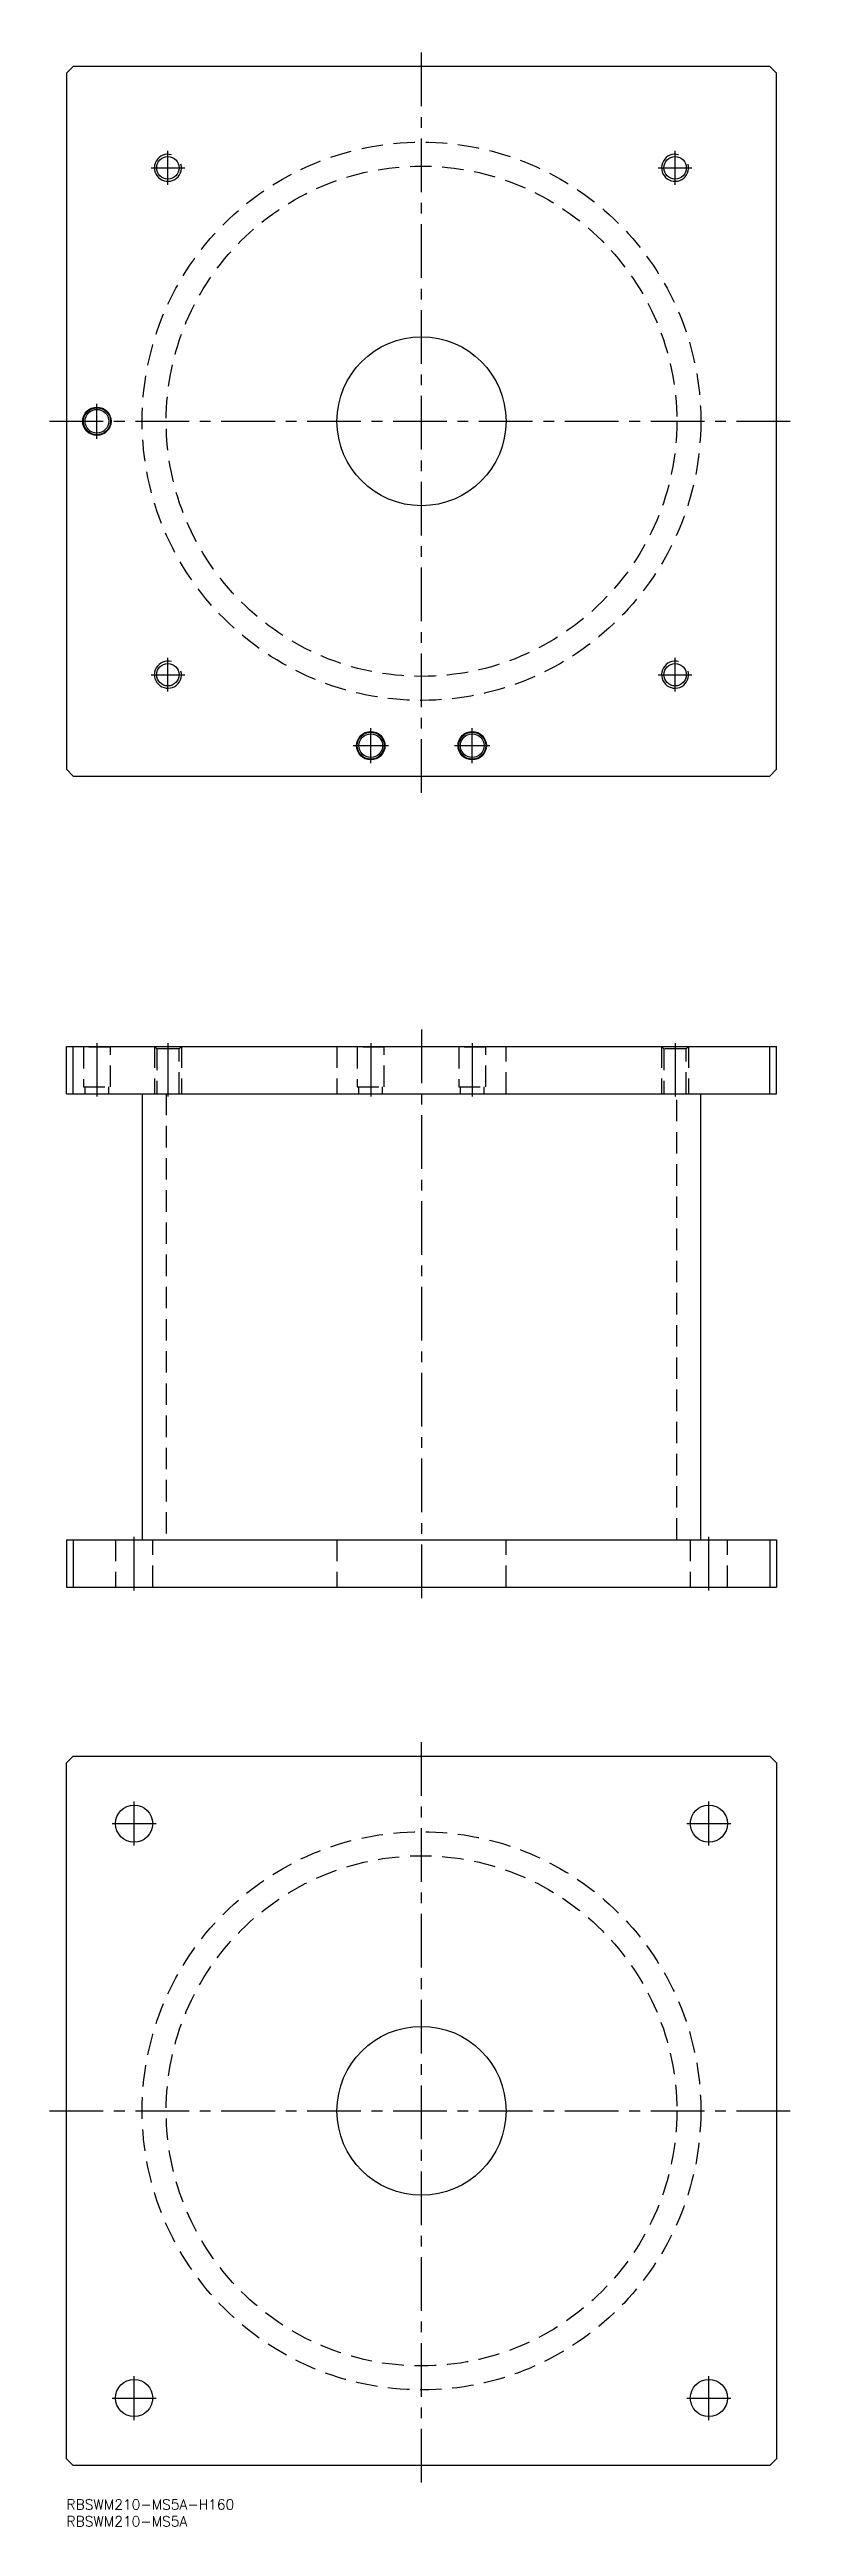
# Model space of a CAD drawing. Extents: x -5 to 215, y -8 to 725.
import ezdxf

# ---------------------------------------------------------------- set-up
doc = ezdxf.new("R2010")
doc.units = 0
doc.header["$LTSCALE"] = 0.5
doc.linetypes.add('CENTER', pattern=[50.8, 31.75, -6.35, 6.35, -6.35])
doc.linetypes.add('DASHED', pattern=[19.05, 12.7, -6.35])
for name, color, linetype in [('MSM_CENTER', 1, 'CENTER'), ('MSM_CONTINUOUS', 7, 'CONTINUOUS'), ('MSM_DASHED', 4, 'DASHED'), ('MSM_NARROW', 5, 'CONTINUOUS'), ('MSM_PART_NUMBER', 7, 'CONTINUOUS')]:
    doc.layers.add(name, color=color, linetype=linetype)
doc.styles.get("Standard").update_dxf_attribs({"font": 'txt.shx', "height": 3, "bigfont": 'bigfont.shx'})

msp = doc.modelspace()

# ---------------------------------------------------------------- linework, layer by layer
at = {"layer": 'MSM_CENTER'}
for p, q in [((105, 505), (105, 725)), ((25, 690), (35, 690)), ((30, 685), (30, 695)), ((175, 690), (185, 690)), ((180, 685), (180, 695)), ((9, 609.8), (9, 620.2)), ((-5, 615), (215, 615)), ((30, 535), (30, 545)), ((180, 535), (180, 545)), ((25, 540), (35, 540)), ((175, 540), (185, 540)), ((90, 513.8), (90, 524.2)), ((120, 513.8), (120, 524.2)), ((84.8, 519), (95.2, 519)), ((114.8, 519), (125.2, 519)), ((105, 435), (105, 265)), ((9, 431), (9, 415)), ((30, 431), (30, 415)), ((90, 431), (90, 415)), ((120, 431), (120, 415)), ((180, 431), (180, 415)), ((20, 269), (20, 285)), ((190, 269), (190, 285)), ((105, 5), (105, 225)), ((20, 193.5), (20, 206.5)), ((190, 193.5), (190, 206.5)), ((13.5, 200), (26.5, 200)), ((183.5, 200), (196.5, 200)), ((-5, 115), (215, 115)), ((13.5, 30), (26.5, 30)), ((20, 23.5), (20, 36.5)), ((183.5, 30), (196.5, 30)), ((190, 23.5), (190, 36.5))]:
    msp.add_line(p, q, dxfattribs=at)
at = {"layer": 'MSM_CONTINUOUS'}
for p, q in [((2, 720), (0, 718)), ((208, 720), (2, 720)), ((210, 718), (208, 720)), ((0, 718), (0, 512)), ((210, 512), (210, 718)), ((0, 512), (2, 510)), ((2, 510), (208, 510)), ((208, 510), (210, 512)), ((0, 416), (0, 430)), ((0, 430), (210, 430)), ((2, 416), (2, 430)), ((208, 416), (208, 430)), ((210, 416), (210, 430)), ((0, 416), (210, 416)), ((22.4, 416), (22.4, 284)), ((187.6, 284), (187.6, 416)), ((0, 284), (210, 284)), ((0, 284), (0, 270)), ((2, 284), (2, 270)), ((208, 284), (208, 270)), ((210, 284), (210, 270)), ((0, 270), (210, 270)), ((0, 218), (2, 220)), ((2, 220), (208, 220)), ((208, 220), (210, 218)), ((0, 12), (0, 218)), ((210, 218), (210, 12)), ((2, 10), (0, 12)), ((208, 10), (2, 10)), ((210, 12), (208, 10))]:
    msp.add_line(p, q, dxfattribs=at)
for centre, radius in [((30, 690), 3.32), ((180, 690), 3.32), ((105, 615), 25), ((9, 615), 4.2), ((9, 615), 4), ((9, 615), 3.5), ((30, 540), 3.32), ((180, 540), 3.32), ((90, 519), 4.2), ((90, 519), 4), ((90, 519), 3.5), ((120, 519), 4.2), ((120, 519), 4), ((120, 519), 3.5), ((20, 200), 5.5), ((190, 200), 5.5), ((105, 115), 25), ((20, 30), 5.5), ((190, 30), 5.5)]:
    msp.add_circle(centre, radius, dxfattribs=at)
at = {"layer": 'MSM_DASHED'}
for p, q in [((4.8, 430), (5, 429.8)), ((5, 429.8), (5, 418)), ((13, 429.8), (5, 429.8)), ((13, 429.8), (13.2, 430)), ((13, 418), (13, 429.8)), ((26, 430), (26.68, 429.32)), ((26, 430), (26, 416)), ((26.68, 429.32), (26.68, 416)), ((33.32, 429.32), (26.68, 429.32)), ((33.32, 429.32), (34, 430)), ((33.32, 416), (33.32, 429.32)), ((34, 430), (34, 416)), ((80, 430), (80, 416)), ((85.8, 430), (86, 429.8)), ((86, 429.8), (86, 418)), ((94, 429.8), (86, 429.8)), ((94, 429.8), (94.2, 430)), ((94, 418), (94, 429.8)), ((115.8, 430), (116, 429.8)), ((116, 429.8), (116, 418)), ((124, 429.8), (116, 429.8)), ((124, 429.8), (124.2, 430)), ((124, 418), (124, 429.8)), ((130, 416), (130, 430)), ((176, 430), (176.68, 429.32)), ((176, 430), (176, 416)), ((176.68, 429.32), (176.68, 416)), ((183.32, 429.32), (176.68, 429.32)), ((183.32, 429.32), (184, 430)), ((183.32, 416), (183.32, 429.32)), ((184, 430), (184, 416)), ((5, 418), (13, 418)), ((5.5, 416), (5.5, 418)), ((12.5, 416), (12.5, 418)), ((86, 418), (94, 418)), ((86.5, 416), (86.5, 418)), ((93.5, 416), (93.5, 418)), ((116, 418), (124, 418)), ((116.5, 416), (116.5, 418)), ((123.5, 416), (123.5, 418)), ((29.5, 416), (29.5, 284)), ((180.5, 284), (180.5, 416)), ((14.5, 284), (14.5, 270)), ((25.5, 270), (25.5, 284)), ((80, 284), (80, 270)), ((130, 270), (130, 284)), ((184.5, 284), (184.5, 270)), ((195.5, 270), (195.5, 284))]:
    msp.add_line(p, q, dxfattribs=at)
for centre, radius in [((105, 615), 82.6), ((105, 615), 75.5), ((105, 115), 82.6), ((105, 115), 75.5)]:
    msp.add_circle(centre, radius, dxfattribs=at)
at = {"layer": 'MSM_NARROW'}
for centre in [(30, 690), (180, 690), (30, 540), (180, 540)]:
    msp.add_arc(centre, 4, 75, 15, dxfattribs=at)

# ---------------------------------------------------------------- texts
at = {"layer": 'MSM_PART_NUMBER'}
for s, p in [('RBSWM210-MS5A-H160', (0, -3)), ('RBSWM210-MS5A', (0, -8))]:
    msp.add_text(s, height=3, dxfattribs=at).set_placement(p)

doc.saveas('drawing.dxf')
